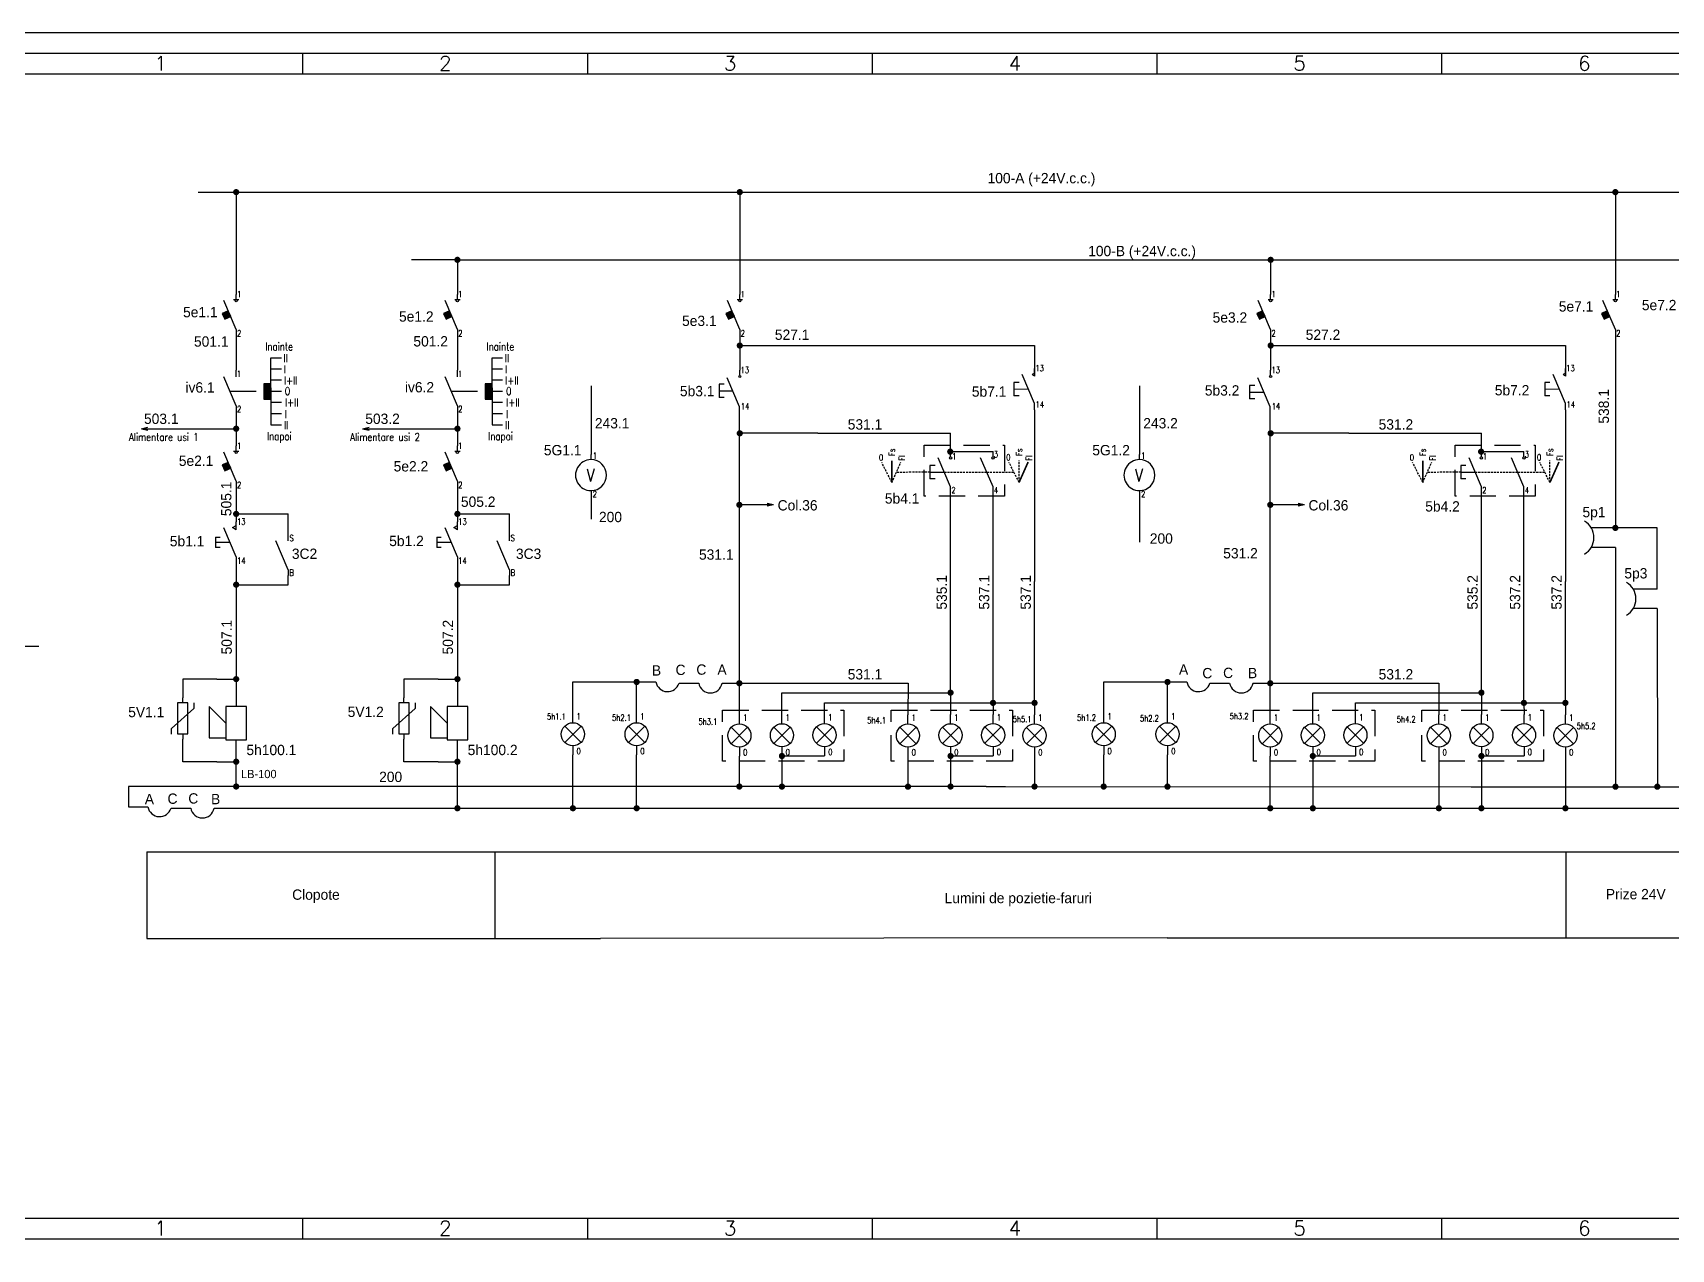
# Model space of a CAD drawing. Header units: millimetres. Extents: x 779 to 5457, y 14 to 905.
# Drawn here: x 1633.7 to 2030.3, y 610.4 to 904.9 of the extents above; entities that cross this region are included whole.
import ezdxf
from ezdxf.enums import TextEntityAlignment as Align

# ---------------------------------------------------------------- set-up
doc = ezdxf.new("R2010")
doc.units = ezdxf.units.MM
doc.linetypes.add('DASHED', pattern=[0.75, 0.5, -0.25])
doc.linetypes.add('DASHED2', pattern=[9.525, 6.35, -3.175])
doc.styles.add('ISO', font='SIMPLEX.shx')
doc.styles.add('ROMANS', font='ROMANS.shx', dxfattribs={"width": 0.8})

# ---------------------------------------------------------------- blocks, each defined once
blk = doc.blocks.new('6a4')
at = {"color": 70}
for p, q in [((-1182.06, 287), (-1182.06, 292)), ((-1113.11, 287), (-1113.11, 292)), ((-1044.17, 287), (-1044.17, 292)), ((-975.22, 287), (-975.22, 292)), ((-906.28, 287), (-906.28, 292)), ((-1256, 148.5), (-1246, 148.5)), ((-1182.06, 5), (-1182.06, 10)), ((-1113.11, 5), (-1113.11, 10)), ((-1044.17, 5), (-1044.17, 10)), ((-975.22, 5), (-975.22, 10)), ((-906.28, 5), (-906.28, 10))]:
    blk.add_line(p, q, dxfattribs=at)
at = {"color": 240}
for points in [[(0, 0), (0, 297), (-1261, 297), (-1261, 0)], [(-5, 5), (-5, 292), (-1256, 292), (-1256, 5)]]:
    blk.add_lwpolyline(points, close=True, dxfattribs=at)
at = {"color": 70}
blk.add_lwpolyline([(-1251, 287), (-1251, 10), (-10, 10), (-10, 287)], close=True, dxfattribs=at)
at = {"color": 50, "style": 'ISO'}
for s, p in [('1', (-1216.53, 289.59)), ('2', (-1147.58, 289.59)), ('3', (-1078.64, 289.59)), ('4', (-1009.7, 289.59)), ('5', (-940.75, 289.59)), ('6', (-871.81, 289.59)), ('1', (-1216.53, 7.59)), ('2', (-1147.58, 7.59)), ('3', (-1078.64, 7.59)), ('4', (-1009.7, 7.59)), ('5', (-940.75, 7.59)), ('6', (-871.81, 7.59))]:
    blk.add_text(s, height=3.5, dxfattribs=at).set_placement(p, align=Align.MIDDLE)

msp = doc.modelspace()

# ---------------------------------------------------------------- hatches: boundary and pattern name
for points in [[(1689.6, 816.24), (1691.29, 816.24), (1691.29, 817.39), (1691.29, 818.96), (1691.29, 819.94), (1689.6, 819.94)], [(1743.16, 816.24), (1744.85, 816.24), (1744.85, 817.39), (1744.85, 818.96), (1744.85, 819.94), (1743.16, 819.94)]]:
    msp.add_hatch(color=1).paths.add_polyline_path(points)

# ---------------------------------------------------------------- linework, layer by layer
at = {"color": 1}
for p, q in [((1673.67, 866.36), (1956.13, 866.36)), ((1682.91, 866.36), (1682.91, 841.61)), ((1804.84, 866.36), (1804.84, 841.61)), ((1956.13, 866.36), (2274.81, 866.36)), ((2016.82, 866.36), (2016.82, 841.61)), ((1736.47, 849.97), (1725.32, 849.97)), ((1736.47, 849.97), (1956.01, 849.97)), ((1736.47, 849.97), (1736.47, 841.61)), ((1933.36, 849.97), (1933.36, 841.61)), ((1956.01, 849.97), (2061.3, 849.97)), ((1682.91, 840.36), (1682.91, 841.61)), ((1736.47, 840.36), (1736.47, 841.61)), ((1804.84, 840.36), (1804.84, 841.61)), ((1933.36, 840.36), (1933.36, 841.61)), ((2016.82, 840.36), (2016.82, 841.61)), ((1682.91, 833.11), (1679.91, 840.11)), ((1682.28, 840.36), (1683.54, 840.36)), ((1736.47, 833.11), (1733.47, 840.11)), ((1735.84, 840.36), (1737.1, 840.36)), ((1804.84, 833.11), (1801.84, 840.11)), ((1804.21, 840.36), (1805.47, 840.36)), ((1933.36, 833.11), (1930.36, 840.11)), ((1932.73, 840.36), (1933.99, 840.36)), ((2016.82, 833.11), (2013.82, 840.11)), ((2016.19, 840.36), (2017.45, 840.36)), ((1682.91, 833.11), (1682.91, 831.61)), ((1736.47, 833.11), (1736.47, 831.61)), ((1804.84, 833.11), (1804.84, 831.61)), ((1933.36, 833.11), (1933.36, 831.61)), ((2016.82, 833.11), (2016.82, 831.61)), ((1682.91, 831.61), (1682.91, 823.26)), ((1736.47, 831.61), (1736.47, 823.26)), ((1804.84, 831.61), (1804.84, 823.26)), ((1804.84, 829.22), (1876.2, 829.22)), ((1876.2, 829.22), (1876.2, 821.84)), ((1933.36, 831.61), (1933.36, 823.26)), ((1933.36, 829.22), (2004.73, 829.22)), ((2004.73, 829.22), (2004.73, 821.84)), ((2016.82, 831.61), (2016.82, 823.26)), ((1691.29, 818.96), (1691.29, 826.28)), ((1691.29, 826.28), (1693.84, 826.28)), ((1744.85, 818.96), (1744.85, 826.28)), ((1744.85, 826.28), (1747.4, 826.28)), ((1682.91, 814.64), (1679.91, 821.64)), ((1682.91, 821.62), (1682.91, 823.26)), ((1691.29, 823.58), (1693.84, 823.58)), ((1736.47, 814.64), (1733.47, 821.64)), ((1736.47, 821.62), (1736.47, 823.26)), ((1744.85, 823.58), (1747.4, 823.58)), ((1804.74, 814.4), (1801.74, 821.4)), ((1804.84, 822.01), (1804.84, 823.26)), ((1876.2, 815.19), (1873.2, 822.19)), ((1876.2, 822.51), (1875.63, 822.18)), ((1876.2, 821.84), (1875.63, 822.18)), ((1876.2, 822.44), (1876.2, 823.69)), ((1933.26, 814.4), (1930.26, 821.4)), ((1933.36, 822.01), (1933.36, 823.26)), ((2004.73, 815.19), (2001.73, 822.19)), ((2004.73, 822.51), (2004.16, 822.18)), ((2004.73, 821.84), (2004.16, 822.18)), ((2004.73, 822.44), (2004.73, 823.69)), ((2016.82, 823.26), (2016.82, 785.07)), ((1689.6, 819.94), (1689.6, 816.24)), ((1691.29, 819.94), (1689.6, 819.94)), ((1691.29, 820.88), (1693.84, 820.88)), ((1691.29, 818.96), (1691.29, 817.39)), ((1691.29, 818.17), (1693.84, 818.17)), ((1691.29, 817.39), (1691.29, 810.05)), ((1743.16, 819.94), (1743.16, 816.24)), ((1744.85, 819.94), (1743.16, 819.94)), ((1744.85, 820.88), (1747.4, 820.88)), ((1744.85, 818.96), (1744.85, 817.39)), ((1744.85, 818.17), (1747.4, 818.17)), ((1744.85, 817.39), (1744.85, 810.05)), ((1768.82, 819.43), (1768.82, 802.84)), ((1799.84, 819.87), (1799.84, 816.64)), ((1801.09, 819.87), (1799.84, 819.87)), ((1799.84, 818.26), (1803.08, 818.26)), ((1871.2, 820.31), (1871.2, 817.08)), ((1872.45, 820.31), (1871.2, 820.31)), ((1871.2, 818.69), (1874.7, 818.7)), ((1901.59, 819.43), (1901.59, 802.84)), ((1929.51, 819.51), (1928.26, 819.51)), ((1928.26, 819.51), (1928.26, 816.28)), ((1928.26, 817.9), (1931.76, 817.9)), ((2000.98, 820.31), (1999.73, 820.31)), ((1999.73, 820.31), (1999.73, 817.08)), ((1999.73, 818.69), (2003.23, 818.7)), ((1682.91, 814.64), (1682.91, 813.26)), ((1682.91, 813.26), (1682.91, 804.9)), ((1689.6, 816.24), (1691.29, 816.24)), ((1691.29, 815.47), (1693.84, 815.47)), ((1736.47, 814.64), (1736.47, 813.26)), ((1736.47, 813.26), (1736.47, 804.9)), ((1743.16, 816.24), (1744.85, 816.24)), ((1744.85, 815.47), (1747.4, 815.47)), ((1801.09, 816.64), (1799.84, 816.64)), ((1804.74, 812.9), (1804.74, 814.4)), ((1872.45, 817.08), (1871.2, 817.08)), ((1876.2, 813.69), (1876.2, 815.19)), ((1876.2, 813.69), (1876.2, 805.34)), ((1929.51, 816.28), (1928.26, 816.28)), ((1933.26, 812.9), (1933.26, 814.4)), ((2000.98, 817.08), (1999.73, 817.08)), ((2004.73, 813.69), (2004.73, 815.19)), ((2004.73, 813.69), (2004.73, 805.34)), ((1659.95, 809.08), (1661.55, 809.44)), ((1691.29, 812.77), (1693.84, 812.77)), ((1691.29, 810.02), (1693.84, 810.02)), ((1713.51, 809.08), (1715.11, 809.44)), ((1744.85, 812.77), (1747.4, 812.77)), ((1744.85, 810.02), (1747.4, 810.02)), ((1804.74, 747.08), (1804.74, 812.9)), ((1933.26, 747.08), (1933.26, 812.9)), ((1659.95, 809.08), (1682.91, 809.08)), ((1659.95, 809.08), (1661.55, 808.72)), ((1713.51, 809.08), (1736.47, 809.08)), ((1713.51, 809.08), (1715.11, 808.72)), ((1823.76, 807.97), (1804.84, 807.97)), ((1823.76, 807.97), (1855.86, 807.97)), ((1855.86, 803.53), (1855.86, 807.97)), ((1876.2, 805.34), (1876.2, 772.12)), ((1952.29, 807.97), (1933.36, 807.97)), ((1952.29, 807.97), (1984.39, 807.97)), ((1984.39, 803.53), (1984.39, 807.97)), ((2004.73, 805.34), (2004.73, 772.12)), ((1682.91, 796.4), (1679.91, 803.4)), ((1682.28, 803.65), (1683.54, 803.65)), ((1682.91, 803.65), (1682.91, 804.9)), ((1736.47, 796.4), (1733.47, 803.4)), ((1735.84, 803.65), (1737.1, 803.65)), ((1736.47, 803.65), (1736.47, 804.9)), ((1768.82, 801.59), (1768.82, 802.84)), ((1855.86, 795.03), (1852.86, 802.03)), ((1855.86, 803.53), (1866.14, 803.53)), ((1855.86, 802.28), (1855.86, 803.53)), ((1866.14, 795.03), (1863.14, 802.03)), ((1866.14, 802.28), (1866.14, 803.53)), ((1901.59, 801.59), (1901.59, 802.84)), ((1984.39, 795.03), (1981.39, 802.03)), ((1984.39, 803.53), (1994.67, 803.53)), ((1984.39, 802.28), (1984.39, 803.53)), ((1994.67, 795.03), (1991.67, 802.03)), ((1994.67, 802.28), (1994.67, 803.53)), ((1850.86, 800.14), (1850.86, 796.91)), ((1852.11, 800.14), (1850.86, 800.14)), ((1850.86, 798.53), (1854.36, 798.53)), ((1980.64, 800.14), (1979.39, 800.14)), ((1979.39, 800.14), (1979.39, 796.91)), ((1979.39, 798.53), (1982.89, 798.53)), ((1682.91, 796.4), (1682.91, 794.9)), ((1682.91, 794.9), (1682.91, 786.55)), ((1736.47, 796.4), (1736.47, 794.9)), ((1736.47, 794.9), (1736.47, 786.55)), ((1768.82, 794.09), (1768.82, 792.84)), ((1852.11, 796.91), (1850.86, 796.91)), ((1855.86, 793.53), (1855.86, 795.03)), ((1855.86, 745.18), (1855.86, 793.81)), ((1866.14, 793.53), (1866.14, 795.03)), ((1866.14, 742.71), (1866.14, 793.81)), ((1901.59, 794.09), (1901.59, 792.84)), ((1980.64, 796.91), (1979.39, 796.91)), ((1984.39, 793.53), (1984.39, 795.03)), ((1984.39, 745.18), (1984.39, 793.81)), ((1994.67, 793.53), (1994.67, 795.03)), ((1994.67, 742.71), (1994.67, 793.81)), ((1768.82, 792.84), (1768.82, 787.18)), ((1813.03, 790.65), (1804.74, 790.65)), ((1813.03, 790.65), (1811.49, 790.99)), ((1813.03, 790.65), (1811.49, 790.31)), ((1901.59, 792.84), (1901.59, 781.61)), ((1941.55, 790.65), (1933.26, 790.65)), ((1941.55, 790.65), (1940.02, 790.99)), ((1941.55, 790.65), (1940.02, 790.31)), ((1682.04, 785.13), (1682.91, 785.63)), ((1682.91, 788.46), (1687.58, 788.46)), ((1682.91, 784.63), (1682.91, 786.55)), ((1687.58, 788.46), (1695.53, 788.46)), ((1695.53, 783.55), (1695.53, 788.46)), ((1735.61, 785.13), (1736.47, 785.63)), ((1736.47, 788.46), (1741.15, 788.46)), ((1736.47, 784.63), (1736.47, 786.55)), ((1741.15, 788.46), (1749.09, 788.46)), ((1749.09, 783.55), (1749.09, 788.46)), ((1677.91, 782.8), (1677.91, 780.3)), ((1677.91, 782.8), (1679, 782.8)), ((1681.41, 781.55), (1677.91, 781.55)), ((1682.91, 784.63), (1682.04, 785.13)), ((1695.53, 774.93), (1692.53, 781.93)), ((1695.53, 781.91), (1695.53, 783.55)), ((1731.47, 782.8), (1731.47, 780.3)), ((1731.47, 782.8), (1732.56, 782.8)), ((1734.97, 781.55), (1731.47, 781.55)), ((1736.47, 784.63), (1735.61, 785.13)), ((1749.09, 774.93), (1746.09, 781.93)), ((1749.09, 781.91), (1749.09, 783.55)), ((2016.82, 785.07), (2011.04, 785.07)), ((2026.96, 785.07), (2016.82, 785.07)), ((2026.96, 770.26), (2026.96, 785.07)), ((1679, 780.3), (1677.91, 780.3)), ((1682.91, 778.05), (1682.91, 776.55)), ((1732.56, 780.3), (1731.47, 780.3)), ((1736.47, 778.05), (1736.47, 776.55)), ((2016.82, 780.36), (2011.04, 780.36)), ((2016.82, 780.36), (2016.84, 722.41)), ((1682.91, 776.55), (1682.91, 762.88)), ((1695.53, 774.93), (1695.53, 773.55)), ((1695.53, 771.29), (1695.53, 773.55)), ((1736.47, 776.55), (1736.47, 762.88)), ((1749.09, 774.93), (1749.09, 773.55)), ((1749.09, 771.29), (1749.09, 773.55)), ((1682.91, 771.32), (1687.58, 771.32)), ((1687.44, 771.32), (1695.53, 771.32)), ((1736.47, 771.32), (1741.15, 771.32)), ((1741.01, 771.32), (1749.09, 771.32)), ((1876.2, 742.7), (1876.2, 772.12)), ((2004.73, 742.7), (2004.73, 772.12)), ((2026.96, 770.26), (2021.18, 770.26)), ((1804.74, 766.34), (1804.74, 768.22)), ((1933.26, 766.34), (1933.26, 768.22)), ((1682.91, 762.88), (1682.91, 741.86)), ((1736.47, 762.88), (1736.47, 741.86)), ((2026.96, 765.54), (2021.18, 765.54)), ((2026.96, 765.54), (2026.98, 722.41)), ((1669.96, 748.46), (1669.96, 743.93)), ((1678.23, 748.46), (1669.96, 748.46)), ((1678.23, 748.46), (1682.91, 748.46)), ((1723.52, 748.46), (1723.52, 743.93)), ((1731.8, 748.46), (1723.52, 748.46)), ((1731.8, 748.46), (1736.47, 748.46)), ((1764.42, 747.77), (1779.86, 747.77)), ((1764.42, 740.11), (1764.42, 747.77)), ((1779.86, 740.11), (1779.86, 747.77)), ((1779.86, 747.77), (1784.54, 747.77)), ((1790.13, 747.46), (1794.88, 747.46)), ((1800.56, 747.46), (1819.17, 747.46)), ((1804.74, 739.81), (1804.74, 747.46)), ((1819.17, 747.46), (1845.56, 747.46)), ((1845.56, 747.46), (1845.55, 739.81)), ((1892.95, 747.77), (1908.39, 747.77)), ((1892.95, 740.11), (1892.95, 747.77)), ((1908.39, 747.77), (1913.06, 747.77)), ((1908.39, 740.11), (1908.39, 747.77)), ((1918.66, 747.46), (1923.41, 747.46)), ((1929.08, 747.46), (1947.69, 747.46)), ((1933.26, 739.81), (1933.26, 747.46)), ((1947.69, 747.46), (1974.09, 747.46)), ((1974.09, 747.46), (1974.08, 739.81)), ((1669.96, 742.68), (1669.96, 743.93)), ((1672.66, 742.74), (1672.66, 741.33)), ((1676.38, 741.84), (1676.38, 734.25)), ((1680.41, 737.81), (1676.38, 741.84)), ((1723.52, 742.68), (1723.52, 743.93)), ((1726.23, 742.74), (1726.23, 741.33)), ((1729.94, 741.84), (1729.94, 734.25)), ((1733.97, 737.81), (1729.94, 741.84)), ((1815.04, 745.18), (1855.86, 745.18)), ((1815.04, 739.86), (1815.04, 745.18)), ((1825.35, 742.71), (1876.2, 742.71)), ((1825.35, 739.9), (1825.35, 742.71)), ((1855.86, 745.18), (1855.86, 739.86)), ((1866.16, 742.71), (1866.17, 739.9)), ((1876.2, 742.7), (1876.2, 739.8)), ((1943.57, 745.18), (1984.39, 745.18)), ((1943.57, 739.86), (1943.57, 745.18)), ((1953.88, 742.71), (2004.73, 742.71)), ((1953.88, 739.9), (1953.88, 742.71)), ((1984.39, 745.18), (1984.39, 739.86)), ((1994.69, 742.71), (1994.7, 739.9)), ((2004.73, 742.7), (2004.73, 739.8)), ((1667.26, 736.53), (1672.66, 741.33)), ((1720.82, 736.53), (1726.23, 741.33)), ((1764.42, 737.91), (1764.42, 740.11)), ((1779.86, 737.91), (1779.86, 740.11)), ((1804.74, 737.61), (1804.74, 739.81)), ((1815.04, 737.66), (1815.04, 739.86)), ((1825.35, 737.7), (1825.35, 739.9)), ((1845.55, 737.61), (1845.55, 739.81)), ((1855.86, 737.66), (1855.86, 739.86)), ((1866.17, 737.7), (1866.17, 739.9)), ((1876.2, 737.6), (1876.2, 739.8)), ((1892.95, 737.91), (1892.95, 740.11)), ((1908.39, 737.91), (1908.39, 740.11)), ((1933.26, 737.61), (1933.26, 739.81)), ((1943.57, 737.66), (1943.57, 739.86)), ((1953.88, 737.7), (1953.88, 739.9)), ((1974.08, 737.61), (1974.08, 739.81)), ((1984.39, 737.66), (1984.39, 739.86)), ((1994.7, 737.7), (1994.7, 739.9)), ((2004.73, 737.6), (2004.73, 739.8)), ((1667.26, 735.12), (1667.26, 736.53)), ((1669.96, 735.18), (1669.96, 733.94)), ((1669.96, 728.46), (1669.96, 733.94)), ((1676.38, 734.25), (1680.41, 734.25)), ((1720.82, 735.12), (1720.82, 736.53)), ((1723.52, 735.18), (1723.52, 733.94)), ((1723.52, 728.46), (1723.52, 733.94)), ((1729.94, 734.25), (1733.97, 734.25)), ((1766.4, 737.09), (1762.44, 733.13)), ((1766.4, 733.13), (1762.44, 737.09)), ((1781.84, 737.09), (1777.88, 733.13)), ((1781.84, 733.13), (1777.88, 737.09)), ((1806.72, 732.83), (1802.76, 736.79)), ((1806.72, 736.79), (1802.76, 732.83)), ((1817.02, 736.84), (1813.06, 732.88)), ((1817.02, 732.88), (1813.06, 736.84)), ((1827.33, 732.92), (1823.37, 736.88)), ((1827.33, 736.88), (1823.37, 732.92)), ((1847.53, 736.79), (1843.57, 732.83)), ((1847.53, 732.83), (1843.57, 736.79)), ((1857.84, 732.88), (1853.88, 736.84)), ((1857.84, 736.84), (1853.88, 732.88)), ((1868.15, 736.88), (1864.19, 732.92)), ((1868.15, 732.92), (1864.19, 736.88)), ((1878.18, 732.82), (1874.22, 736.78)), ((1878.18, 736.78), (1874.22, 732.82)), ((1894.93, 733.13), (1890.97, 737.09)), ((1894.93, 737.09), (1890.97, 733.13)), ((1910.37, 733.13), (1906.41, 737.09)), ((1910.37, 737.09), (1906.41, 733.13)), ((1935.24, 736.79), (1931.28, 732.83)), ((1935.24, 732.83), (1931.28, 736.79)), ((1945.55, 732.88), (1941.59, 736.84)), ((1945.55, 736.84), (1941.59, 732.88)), ((1955.86, 736.88), (1951.9, 732.92)), ((1955.86, 732.92), (1951.9, 736.88)), ((1976.06, 732.83), (1972.1, 736.79)), ((1976.06, 736.79), (1972.1, 732.83)), ((1986.37, 736.84), (1982.41, 732.88)), ((1986.37, 732.88), (1982.41, 736.84)), ((1996.68, 732.92), (1992.72, 736.88)), ((1996.68, 736.88), (1992.72, 732.92)), ((2006.71, 736.78), (2002.75, 732.82)), ((2006.71, 732.82), (2002.75, 736.78)), ((1682.91, 722.46), (1682.91, 733.76)), ((1736.47, 717.2), (1736.47, 733.76)), ((1764.42, 732.31), (1764.42, 730.11)), ((1764.42, 717.2), (1764.42, 730.11)), ((1779.86, 732.31), (1779.86, 730.11)), ((1779.86, 717.2), (1779.86, 730.11)), ((1804.74, 732.01), (1804.74, 729.81)), ((1815.04, 732.06), (1815.04, 729.85)), ((1825.35, 732.1), (1825.35, 729.9)), ((1845.55, 732.01), (1845.55, 722.42)), ((1855.86, 732.06), (1855.86, 729.85)), ((1866.17, 732.1), (1866.17, 729.9)), ((1876.2, 732), (1876.2, 722.41)), ((1892.95, 732.31), (1892.95, 730.11)), ((1892.95, 722.45), (1892.95, 730.11)), ((1908.39, 732.31), (1908.39, 730.11)), ((1908.39, 722.44), (1908.39, 730.11)), ((1933.26, 732.01), (1933.26, 729.81)), ((1943.57, 732.06), (1943.57, 729.85)), ((1953.88, 732.1), (1953.88, 729.9)), ((1974.08, 732.01), (1974.08, 717.2)), ((1984.39, 732.06), (1984.39, 729.85)), ((1994.7, 732.1), (1994.7, 729.9)), ((2004.73, 732), (2004.73, 717.2)), ((1678.23, 728.46), (1669.96, 728.46)), ((1678.23, 728.46), (1682.91, 728.46)), ((1731.8, 728.46), (1723.52, 728.46)), ((1731.8, 728.46), (1736.47, 728.46)), ((1804.74, 722.43), (1804.74, 729.81)), ((1815.04, 729.85), (1825.35, 729.85)), ((1815.04, 729.85), (1815.04, 722.43)), ((1855.86, 729.85), (1866.17, 729.85)), ((1855.86, 729.85), (1855.86, 722.41)), ((1933.26, 717.2), (1933.26, 729.81)), ((1943.57, 729.85), (1943.57, 717.2)), ((1943.57, 729.85), (1953.88, 729.85)), ((1984.39, 729.85), (1984.39, 717.2)), ((1984.39, 729.85), (1994.7, 729.85)), ((1864.49, 722.46), (1656.87, 722.46)), ((1656.87, 722.46), (1656.87, 717.51)), ((1864.49, 722.46), (1869.17, 722.46)), ((1869.17, 722.46), (1981.91, 722.41)), ((1981.91, 722.41), (1984.39, 722.41)), ((1984.39, 722.41), (1987.73, 722.41)), ((1987.73, 722.41), (2034.72, 722.41)), ((1656.87, 717.51), (1661.55, 717.51)), ((1667.14, 717.2), (1671.89, 717.2)), ((1677.57, 717.2), (1876.32, 717.2)), ((1876.32, 717.2), (1949.02, 717.2)), ((1949.02, 717.2), (2068.07, 717.2)), ((1661.25, 706.68), (2648.21, 706.68)), ((1661.25, 706.68), (1661.25, 685.68)), ((1745.53, 706.68), (1745.53, 685.68)), ((2004.85, 706.68), (2004.85, 685.82)), ((1661.25, 685.68), (1771.09, 685.68)), ((1908.31, 685.82), (1771.09, 685.68)), ((1908.31, 685.82), (2648.21, 685.82))]:
    msp.add_line(p, q, dxfattribs=at)
at = {"color": 1, "linetype": 'DASHED2'}
for p, q in [((1681.41, 818.14), (1689.56, 818.14)), ((1734.97, 818.14), (1743.13, 818.14))]:
    msp.add_line(p, q, dxfattribs=at)
at = {"color": 1, "linetype": 'DASHED'}
for p, q in [((1872.45, 796.08), (1872.45, 801.38)), ((2000.98, 796.08), (2000.98, 801.38)), ((1841.65, 796.06), (1839.21, 800.9)), ((1841.65, 796.06), (1843.85, 801.01)), ((1850.86, 798.53), (1842.75, 798.52)), ((1854.36, 798.53), (1864.64, 798.53)), ((1864.64, 798.53), (1871.22, 798.53)), ((1872.45, 796.08), (1870.01, 800.92)), ((1970.18, 796.06), (1967.74, 800.9)), ((1970.18, 796.06), (1972.38, 801.01)), ((1979.39, 798.53), (1971.27, 798.52)), ((1982.89, 798.53), (1993.17, 798.53)), ((1993.17, 798.53), (1999.74, 798.53)), ((2000.98, 796.08), (1998.54, 800.92))]:
    msp.add_line(p, q, dxfattribs=at)
at = {"color": 1, "const_width": 0.75}
for points in [[(1682.53, 866.36, 1), (1683.28, 866.36, 1)], [(1804.46, 866.36, 1), (1805.21, 866.36, 1)], [(2016.45, 866.36, 1), (2017.2, 866.36, 1)], [(1736.1, 849.97, 1), (1736.85, 849.97, 1)], [(1932.99, 849.97, 1), (1933.74, 849.97, 1)], [(1804.46, 829.22, 1), (1805.21, 829.22, 1)], [(1932.99, 829.22, 1), (1933.74, 829.22, 1)], [(1682.53, 809.08, 1), (1683.28, 809.08, 1)], [(1736.1, 809.08, 1), (1736.85, 809.08, 1)], [(1804.46, 807.97, 1), (1805.21, 807.97, 1)], [(1932.99, 807.97, 1), (1933.74, 807.97, 1)], [(1855.41, 803.53, 1), (1856.16, 803.53, 1)], [(1983.94, 803.53, 1), (1984.69, 803.53, 1)], [(1804.36, 790.65, 1), (1805.11, 790.65, 1)], [(1932.89, 790.65, 1), (1933.64, 790.65, 1)], [(1682.53, 788.46, 1), (1683.28, 788.46, 1)], [(1736.1, 788.46, 1), (1736.85, 788.46, 1)], [(2016.45, 785.07, 1), (2017.2, 785.07, 1)], [(1682.53, 771.32, 1), (1683.28, 771.32, 1)], [(1736.1, 771.32, 1), (1736.85, 771.32, 1)], [(1682.53, 748.46, 1), (1683.28, 748.46, 1)], [(1736.1, 748.46, 1), (1736.85, 748.46, 1)], [(1779.49, 747.77, 1), (1780.24, 747.77, 1)], [(1804.36, 747.46, 1), (1805.11, 747.46, 1)], [(1855.49, 745.18, 1), (1856.24, 745.18, 1)], [(1908.01, 747.77, 1), (1908.76, 747.77, 1)], [(1932.89, 747.46, 1), (1933.64, 747.46, 1)], [(1984.01, 745.18, 1), (1984.76, 745.18, 1)], [(1865.77, 742.71, 1), (1866.52, 742.71, 1)], [(1875.82, 742.71, 1), (1876.57, 742.71, 1)], [(1994.3, 742.71, 1), (1995.05, 742.71, 1)], [(2004.35, 742.71, 1), (2005.1, 742.71, 1)], [(1814.67, 729.85, 1), (1815.42, 729.85, 1)], [(1855.49, 729.85, 1), (1856.24, 729.85, 1)], [(1943.2, 729.85, 1), (1943.95, 729.85, 1)], [(1984.01, 729.85, 1), (1984.76, 729.85, 1)], [(1682.53, 728.46, 1), (1683.28, 728.46, 1)], [(1736.1, 728.46, 1), (1736.85, 728.46, 1)], [(1682.53, 722.46, 1), (1683.28, 722.46, 1)], [(1804.36, 722.46, 1), (1805.11, 722.46, 1)], [(1814.67, 722.43, 1), (1815.42, 722.43, 1)], [(1845.18, 722.42, 1), (1845.93, 722.42, 1)], [(1855.49, 722.46, 1), (1856.24, 722.46, 1)], [(1875.82, 722.46, 1), (1876.57, 722.46, 1)], [(1892.57, 722.45, 1), (1893.32, 722.45, 1)], [(1908.01, 722.44, 1), (1908.76, 722.44, 1)], [(2016.47, 722.41, 1), (2017.22, 722.41, 1)], [(2026.6, 722.42, 1), (2027.35, 722.42, 1)], [(1736.1, 717.2, 1), (1736.85, 717.2, 1)], [(1764.05, 717.2, 1), (1764.8, 717.2, 1)], [(1779.49, 717.2, 1), (1780.24, 717.2, 1)], [(1932.89, 717.2, 1), (1933.64, 717.2, 1)], [(1943.2, 717.2, 1), (1943.95, 717.2, 1)], [(1973.71, 717.2, 1), (1974.46, 717.2, 1)], [(1984.01, 717.2, 1), (1984.76, 717.2, 1)], [(2004.35, 717.2, 1), (2005.1, 717.2, 1)]]:
    msp.add_lwpolyline(points, format="xyb", close=True, dxfattribs=at)
at = {"color": 1, "flags": 128}
for points in [[(1681.59, 836.22), (1680.96, 837.64), (1679.54, 837.01), (1680.17, 835.59)], [(1735.15, 836.22), (1734.52, 837.64), (1733.11, 837.01), (1733.74, 835.59)], [(1803.52, 836.22), (1802.89, 837.64), (1801.47, 837.01), (1802.1, 835.59)], [(1932.05, 836.22), (1931.42, 837.64), (1930, 837.01), (1930.63, 835.59)], [(2015.51, 836.22), (2014.87, 837.64), (2013.46, 837.01), (2014.09, 835.59)], [(1681.59, 799.51), (1680.96, 800.93), (1679.54, 800.3), (1680.17, 798.88)], [(1735.15, 799.51), (1734.52, 800.93), (1733.11, 800.3), (1733.74, 798.88)], [(1671.21, 735.18), (1671.21, 742.68), (1668.71, 742.68), (1668.71, 735.18)], [(1685.41, 741.86), (1680.41, 741.86), (1680.41, 733.76), (1685.41, 733.76)], [(1724.77, 735.18), (1724.77, 742.68), (1722.27, 742.68), (1722.27, 735.18)], [(1738.97, 741.86), (1733.97, 741.86), (1733.97, 733.76), (1738.97, 733.76)]]:
    msp.add_lwpolyline(points, close=True, dxfattribs=at)
at = {"color": 1, "linetype": 'DASHED2', "const_width": 0.4, "flags": 128}
for points in [[(1841.65, 796.06), (1841.65, 801.35)], [(1970.18, 796.06), (1970.18, 801.35)]]:
    msp.add_lwpolyline(points, dxfattribs=at)
at = {"color": 1, "linetype": 'DASHED2'}
for points in [[(1849.47, 805.13), (1868.92, 805.13), (1868.92, 792.78), (1849.47, 792.78)], [(1978, 805.13), (1997.44, 805.13), (1997.44, 792.78), (1978, 792.78)], [(1800.65, 740.97), (1830.06, 740.97), (1830.06, 728.58), (1800.65, 728.58)], [(1841.47, 740.97), (1870.87, 740.97), (1870.87, 728.58), (1841.47, 728.58)], [(1929.18, 740.97), (1958.58, 740.97), (1958.58, 728.58), (1929.18, 728.58)], [(1970, 740.97), (1999.4, 740.97), (1999.4, 728.58), (1970, 728.58)]]:
    msp.add_lwpolyline(points, close=True, dxfattribs=at)
at = {"color": 1, "const_width": 0.4, "flags": 128}
for points in [[(1872.45, 796.08), (1874.65, 801.03)], [(2000.98, 796.08), (2003.18, 801.03)]]:
    msp.add_lwpolyline(points, dxfattribs=at)
at = {"color": 1, "flags": 128}
for points in [[(1682.91, 778.05), (1679.91, 785.05)], [(1736.47, 778.05), (1733.47, 785.05)]]:
    msp.add_lwpolyline(points, dxfattribs=at)
at = {"color": 1}
for centre, radius in [((1682.91, 840.09), 0.273), ((1736.47, 840.09), 0.273), ((1804.84, 840.09), 0.273), ((1933.36, 840.09), 0.273), ((2016.82, 840.09), 0.273), ((1804.84, 821.73), 0.273), ((1933.36, 821.73), 0.273), ((1682.91, 803.38), 0.273), ((1736.47, 803.38), 0.273), ((1855.86, 802), 0.273), ((1866.14, 802), 0.273), ((1984.39, 802), 0.273), ((1994.67, 802), 0.273), ((1764.42, 735.11), 2.8), ((1779.86, 735.11), 2.8), ((1892.95, 735.11), 2.8), ((1908.39, 735.11), 2.8), ((1804.74, 734.81), 2.8), ((1815.04, 734.86), 2.8), ((1825.35, 734.9), 2.8), ((1845.55, 734.81), 2.8), ((1855.86, 734.86), 2.8), ((1866.17, 734.9), 2.8), ((1876.2, 734.8), 2.8), ((1933.26, 734.81), 2.8), ((1943.57, 734.86), 2.8), ((1953.88, 734.9), 2.8), ((1974.08, 734.81), 2.8), ((1984.39, 734.86), 2.8), ((1994.7, 734.9), 2.8), ((2004.73, 734.8), 2.8)]:
    msp.add_circle(centre, radius, dxfattribs=at)
for centre, radius, start, end in [((1768.81, 797.84), 3.75, 89.9213, 270.0787), ((1768.82, 797.84), 3.75, 270, 90), ((1901.59, 797.84), 3.75, 89.9213, 270.0787), ((1901.59, 797.84), 3.75, 270, 90), ((2007.04, 782.72), 4.6, 300.0339, 59.9661), ((2017.19, 767.9), 4.6, 300.0339, 59.9661), ((1787.37, 748.31), 2.89, 190.7661, 342.9682), ((1797.72, 748), 2.89, 190.7661, 349.2339), ((1915.9, 748.31), 2.89, 190.7661, 342.9682), ((1926.25, 748), 2.89, 190.7661, 349.2339), ((1664.38, 718.05), 2.89, 190.7661, 342.9682), ((1674.73, 717.74), 2.89, 190.7661, 349.2339)]:
    msp.add_arc(centre, radius, start, end, dxfattribs=at)
for points in [[(1680.17, 835.59), (1679.54, 837.01), (1681.59, 836.22), (1680.96, 837.64)], [(1733.74, 835.59), (1733.11, 837.01), (1735.15, 836.22), (1734.52, 837.64)], [(1802.1, 835.59), (1801.47, 837.01), (1803.52, 836.22), (1802.89, 837.64)], [(1930.63, 835.59), (1930, 837.01), (1932.05, 836.22), (1931.42, 837.64)], [(2014.09, 835.59), (2013.46, 837.01), (2015.51, 836.22), (2014.87, 837.64)], [(1680.17, 798.88), (1679.54, 800.3), (1681.59, 799.51), (1680.96, 800.93)], [(1733.74, 798.88), (1733.11, 800.3), (1735.15, 799.51), (1734.52, 800.93)]]:
    msp.add_solid(points, dxfattribs=at)

# ---------------------------------------------------------------- block references
msp.add_blockref('6a4', (2881.12, 607.94), dxfattribs=at)

# ---------------------------------------------------------------- texts
for s, height, p in [('100-A (+24V.c.c.)', 2.5, (1864.82, 868.5)), ('100-B (+24V.c.c.)', 2.5, (1889.18, 850.85)), ('5e1.1', 2.5, (1670.05, 836.06)), ('5e1.2', 2.5, (1722.33, 835)), ('5e3.2', 2.5, (1919.31, 834.76)), ('5e7.1', 2.5, (2003.12, 837.44)), ('5e7.2', 2.5, (2023.23, 837.77)), ('5e3.1', 2.5, (1790.86, 833.95)), ('527.1', 2.5, (1813.32, 830.59)), ('527.2', 2.5, (1941.85, 830.59)), ('501.1', 2.5, (1672.69, 828.94)), ('501.2', 2.5, (1725.81, 828.99)), ('iv6.1', 2.5, (1670.63, 817.83)), ('iv6.2', 2.5, (1723.76, 817.88)), ('5b3.1', 2.5, (1790.34, 816.95)), ('5b7.1', 2.5, (1861.02, 816.83)), ('5b3.2', 2.5, (1917.42, 817.11)), ('5b7.2', 2.5, (1987.63, 817.15)), ('503.1', 2.5, (1660.59, 810.24)), ('503.2', 2.5, (1714.16, 810.24)), ('243.1', 2.5, (1769.75, 809.16)), ('531.1', 2.5, (1830.97, 808.88)), ('243.2', 2.5, (1902.52, 809.16)), ('531.2', 2.5, (1959.5, 808.88)), ('5e2.1', 2.5, (1669.02, 800.07)), ('5G1.1', 2.5, (1757.4, 802.64)), ('5G1.2', 2.5, (1890.18, 802.64)), ('5e2.2', 2.5, (1721.03, 798.73)), ('5b4.1', 2.5, (1839.96, 790.95)), ('505.2', 2.5, (1737.32, 790.16)), ('Col.36', 2.5, (1814, 789.29)), ('Col.36', 2.5, (1942.52, 789.29)), ('5b4.2', 2.5, (1970.79, 789.03)), ('5p1', 2.5, (2008.85, 787.65)), ('200', 2.5, (1770.74, 786.46)), ('5b1.1', 2.5, (1666.84, 780.61)), ('5b1.2', 2.5, (1719.96, 780.66)), ('200', 2.5, (1904.1, 781.25)), ('3C2', 2.5, (1696.39, 777.56)), ('3C3', 2.5, (1750.64, 777.56)), ('531.1', 2.5, (1794.96, 777.37)), ('531.2', 2.5, (1921.88, 777.68)), ('5p3', 2.5, (2019, 772.83)), ('B', 2.5, (1783.56, 749.31)), ('C', 2.5, (1789.29, 749.46)), ('C', 2.5, (1794.32, 749.52)), ('A', 2.5, (1799.42, 749.52)), ('531.1', 2.5, (1830.97, 748.38)), ('A', 2.5, (1911.17, 749.55)), ('C', 2.5, (1916.82, 748.66)), ('C', 2.5, (1921.85, 748.72)), ('B', 2.5, (1927.87, 748.68)), ('531.2', 2.5, (1959.5, 748.38)), ('5V1.2', 2.5, (1709.9, 739.29)), ('5V1.1', 2.5, (1656.77, 739.24)), ('5h100.1', 2.5, (1685.39, 730.06)), ('5h100.2', 2.5, (1738.95, 730.06)), ('LB-100', 2, (1684.07, 724.49)), ('200', 2.5, (1717.52, 723.55)), ('A', 2.5, (1660.78, 718.17)), ('C', 2.5, (1666.29, 718.27)), ('C', 2.5, (1671.32, 718.33)), ('B', 2.5, (1676.82, 718.17)), ('Clopote', 2.5, (1696.46, 695.04)), ('Lumini de pozietie-faruri', 2.5, (1854.42, 694.22)), ('Prize 24V', 2.5, (2014.51, 695.16))]:
    msp.add_text(s, height=height, dxfattribs=at).set_placement(p)
at = {"color": 1, "style": 'ROMANS', "width": 0.8}
for s, height, p in [('Inainte', 1.9, (1689.95, 828.02)), ('Inainte', 1.9, (1743.51, 828.02)), ('II', 1.9, (1694.38, 825.21)), ('II', 1.9, (1747.94, 825.21)), ('I', 1.9, (1694.46, 822.52)), ('I+II', 1.9, (1694.47, 819.81)), ('I', 1.9, (1748.03, 822.52)), ('I+II', 1.9, (1748.04, 819.81)), ('0', 1.9, (1694.69, 817.24)), ('0', 1.9, (1748.25, 817.24)), ('I', 1.9, (1694.65, 811.66)), ('I+II', 1.9, (1694.72, 814.5)), ('I', 1.9, (1748.22, 811.66)), ('I+II', 1.9, (1748.29, 814.5)), ('II', 1.9, (1694.49, 809)), ('II', 1.9, (1748.05, 809)), ('Alimentare usi 1', 1.9, (1656.96, 806.12)), ('Inapoi', 1.9, (1690.36, 806.31)), ('Alimentare usi 2', 1.9, (1710.52, 806.12)), ('Inapoi', 1.9, (1743.92, 806.31)), ('0', 1.5, (1838.53, 801.36)), ('0', 1.5, (1869.33, 801.39)), ('0', 1.5, (1967.05, 801.36)), ('0', 1.5, (1997.85, 801.39)), ('V', 3, (1767.79, 796.34)), ('V', 3, (1900.56, 796.34)), ('5h1.1', 1.5, (1758.16, 738.66)), ('5h2.1', 1.5, (1773.91, 738.38)), ('5h3.1', 1.5, (1794.84, 737.41)), ('5h4.1', 1.5, (1835.69, 737.74)), ('5h5.1', 1.5, (1870.9, 738.03)), ('5h1.2', 1.5, (1886.51, 738.37)), ('5h2.2', 1.5, (1901.72, 738.22)), ('5h3.2', 1.5, (1923.43, 738.74)), ('5h4.2', 1.5, (1963.9, 737.99)), ('5h5.2', 1.5, (2007.45, 736.38))]:
    msp.add_text(s, height=height, dxfattribs=at).set_placement(p)
at = {"color": 1}
for s, p in [('538.1', (2015.26, 810.31)), ('505.1', (1681.75, 787.92)), ('535.1', (1854.97, 765.29)), ('537.1', (1865.25, 765.29)), ('537.1', (1875.3, 765.29)), ('535.2', (1983.49, 765.29)), ('537.2', (1993.78, 765.29)), ('537.2', (2003.83, 765.29)), ('507.1', (1681.85, 754.44)), ('507.2', (1735.41, 754.44))]:
    msp.add_text(s, height=2.5, rotation=90, dxfattribs=at).set_placement(p)
at = {"color": 1, "style": 'ROMANS', "width": 0.8}
for s, p in [('Fs', (1842.41, 802.48)), ('Fl', (1844.82, 801.32)), ('Fs', (1873.21, 802.51)), ('Fl', (1875.62, 801.34)), ('Fs', (1970.94, 802.48)), ('Fl', (1973.34, 801.32)), ('Fs', (2001.74, 802.51)), ('Fl', (2004.14, 801.34))]:
    msp.add_text(s, height=1.5, rotation=90, dxfattribs=at).set_placement(p)
for tag, p, s in [('1', (1683.11, 840.91), '1'), ('1', (1736.67, 840.91), '1'), ('1', (1805.04, 840.91), '1'), ('1', (1933.56, 840.91), '1'), ('1', (2017.02, 840.91), '1'), ('2', (1683.11, 831.44), '2'), ('2', (1736.67, 831.44), '2'), ('2', (1805.04, 831.44), '2'), ('2', (1933.56, 831.44), '2'), ('2', (2017.02, 831.44), '2'), ('1', (1683.05, 821.61), '1'), ('1', (1736.61, 821.61), '1'), ('13', (1805.04, 822.56), '1'), ('13', (1876.4, 822.99), '1'), ('13', (1933.56, 822.56), '1'), ('13', (2004.93, 822.99), '1'), ('2', (1683.11, 813.09), '2'), ('2', (1736.67, 813.09), '2'), ('14', (1805.1, 813.77), '2'), ('14', (1876.46, 814.2), '2'), ('14', (1933.63, 813.77), '2'), ('14', (2004.99, 814.2), '2'), ('1', (1683.11, 804.2), '1'), ('1', (1736.67, 804.2), '1'), ('1', (1769.24, 801.8), '1'), ('1', (1856.23, 801.64), '1'), ('3', (1866.35, 802.15), '1'), ('1', (1902.02, 801.8), '1'), ('1', (1984.76, 801.64), '1'), ('3', (1994.87, 802.15), '1'), ('2', (1683.11, 794.73), '2'), ('2', (1736.67, 794.73), '2'), ('2', (1769.22, 792.5), '2'), ('2', (1856.06, 793.46), '2'), ('4', (1866.35, 793.46), '2'), ('2', (1902, 792.5), '2'), ('2', (1984.59, 793.46), '2'), ('4', (1994.87, 793.46), '2'), ('13', (1683.11, 785.85), '1'), ('13', (1736.67, 785.85), '1'), ('S', (1695.79, 781.88), '1'), ('S', (1749.36, 781.88), '1'), ('14', (1683.11, 776.37), '2'), ('14', (1736.67, 776.37), '2'), ('B', (1695.79, 773.46), '2'), ('B', (1749.36, 773.46), '2'), ('1', (1765.31, 738.7), '1'), ('1', (1780.75, 738.7), '1'), ('1', (1805.63, 738.4), '1'), ('1', (1815.93, 738.4), '1'), ('1', (1826.24, 738.45), '1'), ('1', (1846.44, 738.4), '1'), ('1', (1856.75, 738.4), '1'), ('1', (1867.06, 738.45), '1'), ('1', (1877.09, 738.39), '1'), ('1', (1893.84, 738.7), '1'), ('1', (1909.28, 738.7), '1'), ('1', (1934.15, 738.4), '1'), ('1', (1944.46, 738.4), '1'), ('1', (1954.77, 738.45), '1'), ('1', (1974.97, 738.4), '1'), ('1', (1985.28, 738.4), '1'), ('1', (1995.59, 738.45), '1'), ('1', (2005.62, 738.39), '1'), ('0', (1765.31, 730.28), '2'), ('0', (1780.75, 730.28), '2'), ('0', (1805.63, 729.98), '2'), ('0', (1815.93, 730.02), '2'), ('0', (1826.24, 730.07), '2'), ('0', (1846.44, 729.98), '2'), ('0', (1856.75, 730.02), '2'), ('0', (1867.06, 730.07), '2'), ('0', (1877.09, 729.97), '2'), ('0', (1893.84, 730.28), '2'), ('0', (1909.28, 730.28), '2'), ('0', (1934.15, 729.98), '2'), ('0', (1944.46, 730.02), '2'), ('0', (1954.77, 730.07), '2'), ('0', (1974.97, 729.98), '2'), ('0', (1985.28, 730.02), '2'), ('0', (1995.59, 730.07), '2'), ('0', (2005.62, 729.97), '2')]:
    msp.add_attdef(tag, p, s, height=1.5, dxfattribs=at)

doc.saveas('drawing.dxf')
